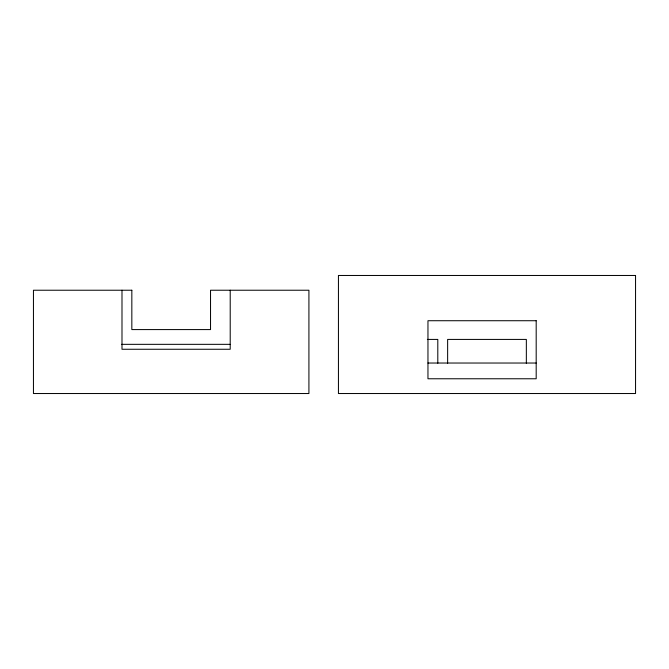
<?xml version="1.0" encoding="UTF-8"?>
<svg xmlns="http://www.w3.org/2000/svg" width="669" height="669" viewBox="0 0 669 669"><rect width="100%" height="100%" fill="white"/><g stroke="black" fill="none" stroke-linecap="round" stroke-linejoin="round"><path stroke-width="1" d="M427.357 339.417L437.802 339.417L437.802 363.208M121.733 344.334L230.011 344.334M427.959 363.033L536.187 363.033M526.344 363.217L526.344 339.417L447.636 339.417L447.636 363.217M230.211 290.229L230.211 349.26L121.992 349.26L121.992 290.229M635.55 275.469L338.439 275.469L338.439 393.531L635.55 393.531L635.55 275.469M131.835 290.229L33.45 290.229L33.45 393.531L308.919 393.531L308.919 290.229L210.534 290.229L210.534 329.583L131.835 329.583L131.835 290.229M536.187 320.727L427.959 320.727L427.959 378.771L536.187 378.771L536.187 320.727"/></g></svg>
